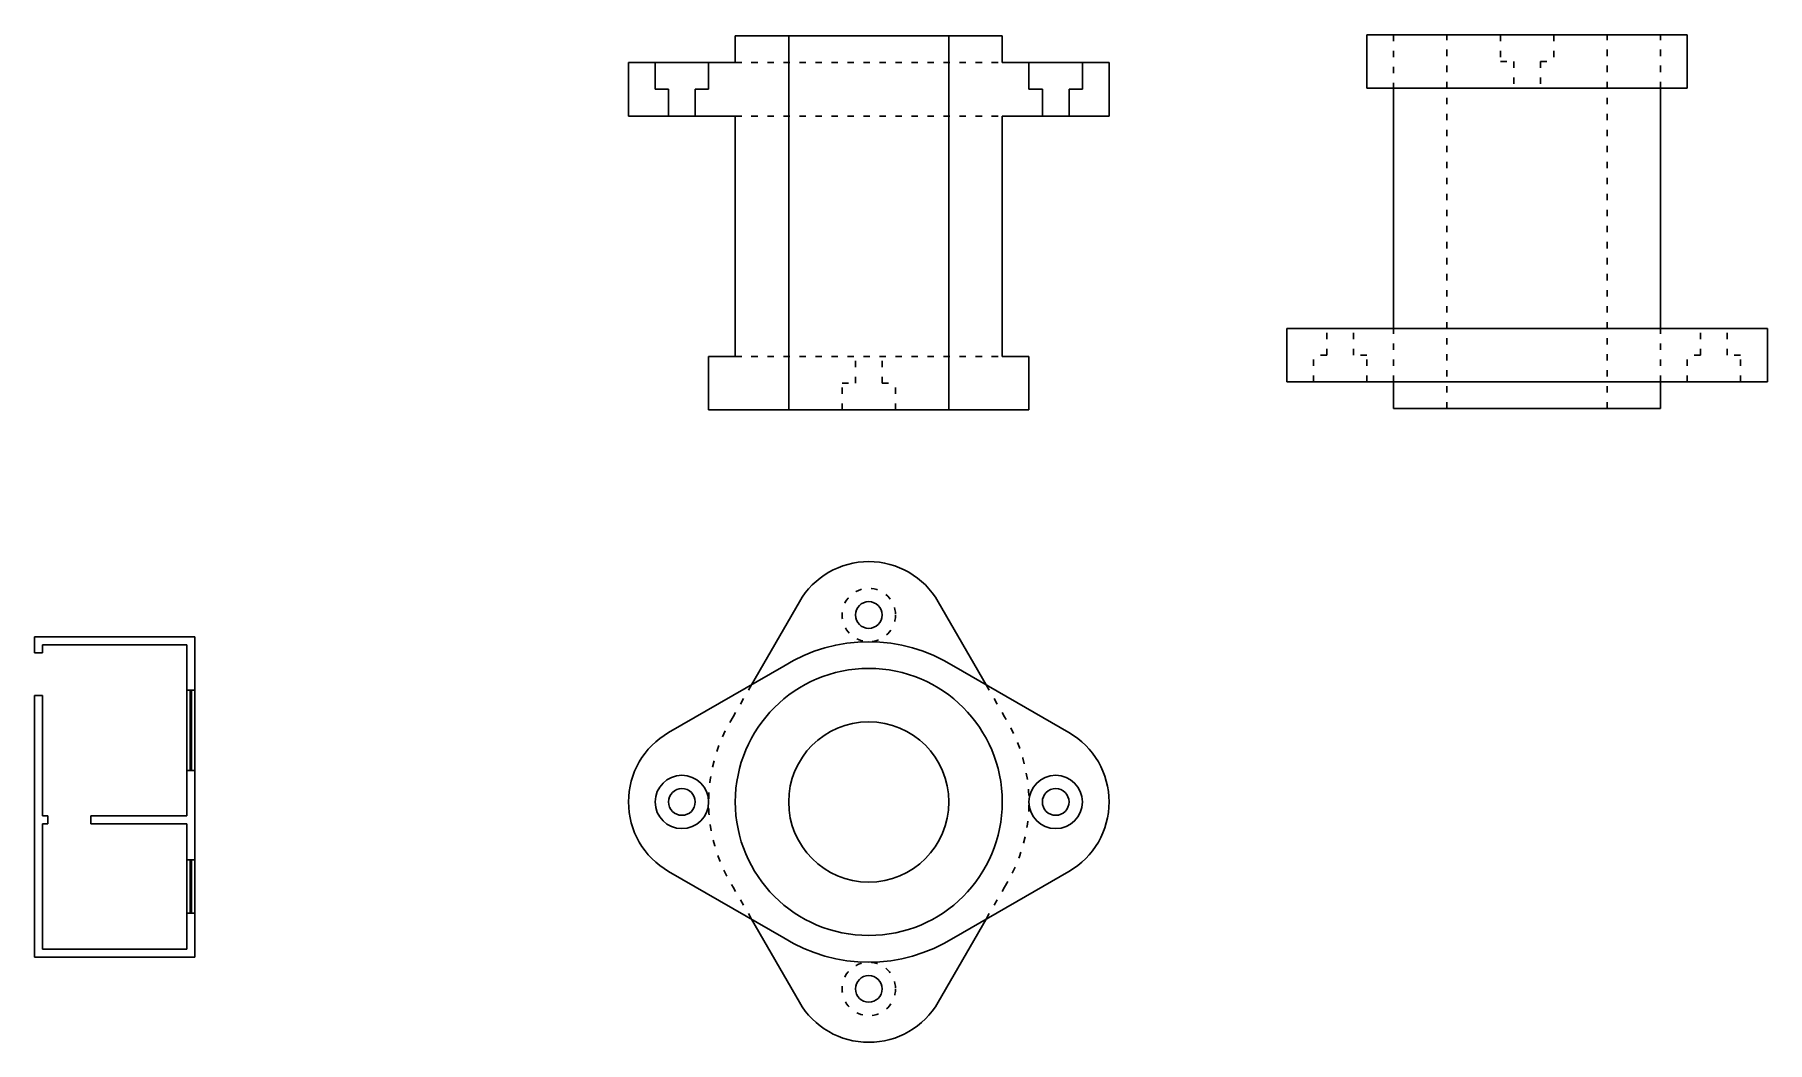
# Model space of a CAD drawing. Header units: millimetres. Extents: x 1523.7 to 1556.1, y 2161 to 2179.8.
import ezdxf

# ---------------------------------------------------------------- set-up
doc = ezdxf.new("R2010")
doc.units = ezdxf.units.MM
doc.header["$LTSCALE"] = 0.01
doc.linetypes.add('ACAD_ISO03W100', pattern=[30, 12, -18])
doc.layers.add('linha_peça', color=255, linetype='Continuous')
doc.layers.add('peça_traçejada', color=2, linetype='ACAD_ISO03W100')

msp = doc.modelspace()

# ---------------------------------------------------------------- linework, layer by layer
for p, q in [((1548.649, 2178.846), (1548.649, 2179.846)), ((1554.649, 2179.846), (1548.649, 2179.846)), ((1554.649, 2178.846), (1554.649, 2179.846)), ((1548.649, 2178.846), (1554.649, 2178.846)), ((1549.149, 2178.846), (1549.149, 2174.346)), ((1554.149, 2178.846), (1554.149, 2174.346)), ((1556.149, 2174.346), (1547.149, 2174.346)), ((1547.149, 2174.346), (1547.149, 2173.346)), ((1556.149, 2173.346), (1556.149, 2174.346)), ((1547.149, 2173.346), (1556.149, 2173.346)), ((1549.149, 2172.846), (1549.149, 2173.346)), ((1549.149, 2172.846), (1549.149, 2173.346)), ((1554.149, 2172.846), (1554.149, 2173.346)), ((1554.149, 2173.346), (1554.149, 2172.846)), ((1549.149, 2172.846), (1554.149, 2172.846)), ((1549.149, 2172.846), (1550.149, 2172.846)), ((1554.149, 2172.846), (1553.149, 2172.846)), ((1526.701, 2168.574), (1523.701, 2168.574)), ((1523.701, 2168.574), (1523.701, 2168.274)), ((1526.701, 2168.574), (1526.701, 2162.574)), ((1523.701, 2168.274), (1523.851, 2168.274)), ((1523.851, 2168.274), (1523.851, 2168.424)), ((1526.551, 2168.424), (1523.851, 2168.424)), ((1526.551, 2168.424), (1526.551, 2165.224)), ((1523.701, 2162.574), (1523.701, 2167.474)), ((1523.701, 2167.474), (1523.851, 2167.474)), ((1523.851, 2165.224), (1523.851, 2167.474)), ((1523.951, 2165.224), (1523.851, 2165.224)), ((1523.951, 2165.074), (1523.951, 2165.224)), ((1526.551, 2165.224), (1524.751, 2165.224)), ((1524.751, 2165.074), (1524.751, 2165.224)), ((1537.822, 2165.482), (1537.822, 2165.482)), ((1523.851, 2162.724), (1523.851, 2165.074)), ((1523.951, 2165.074), (1523.851, 2165.074)), ((1526.551, 2165.074), (1524.751, 2165.074)), ((1526.551, 2165.074), (1526.551, 2162.724)), ((1541.517, 2163.287), (1541.517, 2163.287)), ((1526.551, 2162.724), (1523.851, 2162.724)), ((1526.701, 2162.574), (1523.701, 2162.574))]:
    msp.add_line(p, q)
at = {"layer": 'linha_peça'}
for p, q in [((1536.822, 2179.823), (1536.822, 2179.323)), ((1536.822, 2179.823), (1541.822, 2179.823)), ((1536.822, 2179.823), (1536.822, 2179.323)), ((1536.822, 2179.823), (1537.822, 2179.823)), ((1537.822, 2179.823), (1537.822, 2172.823)), ((1541.822, 2179.823), (1540.822, 2179.823)), ((1540.822, 2179.823), (1540.822, 2172.823)), ((1541.822, 2179.823), (1541.822, 2179.323)), ((1541.822, 2179.323), (1541.822, 2179.823)), ((1534.822, 2179.323), (1536.822, 2179.323)), ((1534.822, 2178.323), (1534.822, 2179.323)), ((1535.322, 2179.323), (1535.322, 2178.823)), ((1536.322, 2179.323), (1536.322, 2178.823)), ((1536.322, 2179.323), (1536.322, 2178.823)), ((1541.822, 2179.323), (1543.822, 2179.323)), ((1542.322, 2179.323), (1542.322, 2178.823)), ((1543.322, 2179.323), (1543.322, 2178.823)), ((1543.822, 2179.323), (1543.822, 2178.323)), ((1535.572, 2178.823), (1535.322, 2178.823)), ((1535.572, 2178.823), (1535.572, 2178.323)), ((1536.072, 2178.823), (1536.072, 2178.323)), ((1536.322, 2178.823), (1536.072, 2178.823)), ((1542.572, 2178.823), (1542.322, 2178.823)), ((1542.572, 2178.823), (1542.572, 2178.323)), ((1543.072, 2178.823), (1543.072, 2178.323)), ((1543.322, 2178.823), (1543.072, 2178.823)), ((1536.822, 2178.323), (1534.822, 2178.323)), ((1536.822, 2173.823), (1536.822, 2178.323)), ((1543.822, 2178.323), (1541.822, 2178.323)), ((1541.822, 2173.823), (1541.822, 2178.323)), ((1536.322, 2173.823), (1536.822, 2173.823)), ((1536.322, 2173.823), (1536.322, 2172.823)), ((1541.822, 2173.823), (1542.322, 2173.823)), ((1542.322, 2173.823), (1542.322, 2172.823)), ((1542.322, 2172.823), (1536.322, 2172.823)), ((1538.023, 2169.231), (1537.127, 2167.677)), ((1540.622, 2169.231), (1541.517, 2167.677)), ((1535.573, 2166.782), (1537.73, 2168.024)), ((1543.071, 2166.782), (1540.915, 2168.024)), ((1526.551, 2167.574), (1526.701, 2167.574)), ((1526.551, 2167.574), (1526.551, 2166.074)), ((1526.611, 2167.574), (1526.611, 2166.074)), ((1526.641, 2167.574), (1526.641, 2166.074)), ((1526.701, 2167.574), (1526.701, 2166.074)), ((1526.551, 2166.074), (1526.701, 2166.074)), ((1526.551, 2164.399), (1526.701, 2164.399)), ((1526.551, 2164.399), (1526.551, 2163.399)), ((1526.611, 2164.399), (1526.611, 2163.399)), ((1526.641, 2163.399), (1526.641, 2164.399)), ((1526.701, 2163.399), (1526.701, 2164.399)), ((1535.573, 2164.182), (1537.73, 2162.94)), ((1543.071, 2164.182), (1540.915, 2162.94)), ((1526.551, 2163.399), (1526.701, 2163.399)), ((1526.551, 2163.399), (1526.701, 2163.399)), ((1526.551, 2163.399), (1526.701, 2163.399)), ((1537.127, 2163.287), (1538.023, 2161.733)), ((1540.622, 2161.733), (1541.517, 2163.287))]:
    msp.add_line(p, q, dxfattribs=at)
for centre, radius in [((1539.322, 2168.982), 0.25), ((1539.322, 2165.482), 2.5), ((1539.322, 2165.482), 1.5), ((1535.822, 2165.482), 0.5), ((1542.822, 2165.482), 0.5), ((1535.822, 2165.482), 0.25), ((1542.822, 2165.482), 0.25), ((1539.322, 2161.982), 0.25)]:
    msp.add_circle(centre, radius, dxfattribs=at)
for centre, radius, start, end in [((1539.322, 2168.482), 1.5, 29.9551, 150.0449), ((1539.322, 2165.482), 3, 57.9341, 122.0659), ((1536.322, 2165.482), 1.5, 119.9551, 240.0449), ((1542.322, 2165.482), 1.5, 299.9551, 60.0449), ((1539.322, 2165.482), 3, 237.9341, 302.0659), ((1539.322, 2162.482), 1.5, 209.9551, 330.0449)]:
    msp.add_arc(centre, radius, start, end, dxfattribs=at)
at = {"layer": 'peça_traçejada'}
for p, q in [((1549.149, 2179.846), (1549.149, 2178.846)), ((1550.149, 2172.846), (1550.149, 2179.846)), ((1551.149, 2179.846), (1552.149, 2179.846)), ((1551.149, 2179.846), (1551.149, 2179.346)), ((1552.149, 2179.846), (1552.149, 2179.346)), ((1553.149, 2172.846), (1553.149, 2179.846)), ((1554.149, 2178.846), (1554.149, 2179.846)), ((1536.822, 2179.323), (1541.822, 2179.323)), ((1551.149, 2179.346), (1551.399, 2179.346)), ((1551.399, 2179.346), (1551.399, 2178.846)), ((1551.899, 2179.346), (1551.899, 2178.846)), ((1551.899, 2179.346), (1552.149, 2179.346)), ((1536.822, 2178.323), (1541.822, 2178.323)), ((1547.899, 2173.846), (1547.899, 2174.346)), ((1548.399, 2173.846), (1548.399, 2174.346)), ((1549.149, 2173.346), (1549.149, 2174.346)), ((1554.149, 2173.346), (1554.149, 2174.346)), ((1554.899, 2173.846), (1554.899, 2174.346)), ((1555.399, 2173.846), (1555.399, 2174.346)), ((1536.822, 2173.823), (1541.822, 2173.823)), ((1539.072, 2173.323), (1539.072, 2173.823)), ((1539.572, 2173.323), (1539.572, 2173.823)), ((1547.649, 2173.346), (1547.649, 2173.846)), ((1547.899, 2173.846), (1547.649, 2173.846)), ((1548.649, 2173.846), (1548.399, 2173.846)), ((1548.649, 2173.346), (1548.649, 2173.846)), ((1554.649, 2173.346), (1554.649, 2173.846)), ((1554.899, 2173.846), (1554.649, 2173.846)), ((1555.649, 2173.846), (1555.399, 2173.846)), ((1555.649, 2173.346), (1555.649, 2173.846)), ((1538.822, 2172.823), (1538.822, 2173.323)), ((1538.822, 2173.323), (1539.072, 2173.323)), ((1539.572, 2173.323), (1539.822, 2173.323)), ((1539.822, 2172.823), (1539.822, 2173.323)), ((1538.822, 2172.823), (1539.822, 2172.823)), ((1537.127, 2167.677), (1536.78, 2167.075)), ((1541.517, 2167.677), (1541.865, 2167.075)), ((1537.127, 2163.287), (1536.78, 2163.889)), ((1541.517, 2163.287), (1541.865, 2163.889))]:
    msp.add_line(p, q, dxfattribs=at)
for centre in [(1539.322, 2168.982), (1539.322, 2161.982)]:
    msp.add_circle(centre, 0.5, dxfattribs=at)
for start, end in [(147.9341, 212.0659), (327.9341, 32.0659)]:
    msp.add_arc((1539.322, 2165.482), 3, start, end, dxfattribs=at)

doc.saveas('drawing.dxf')
